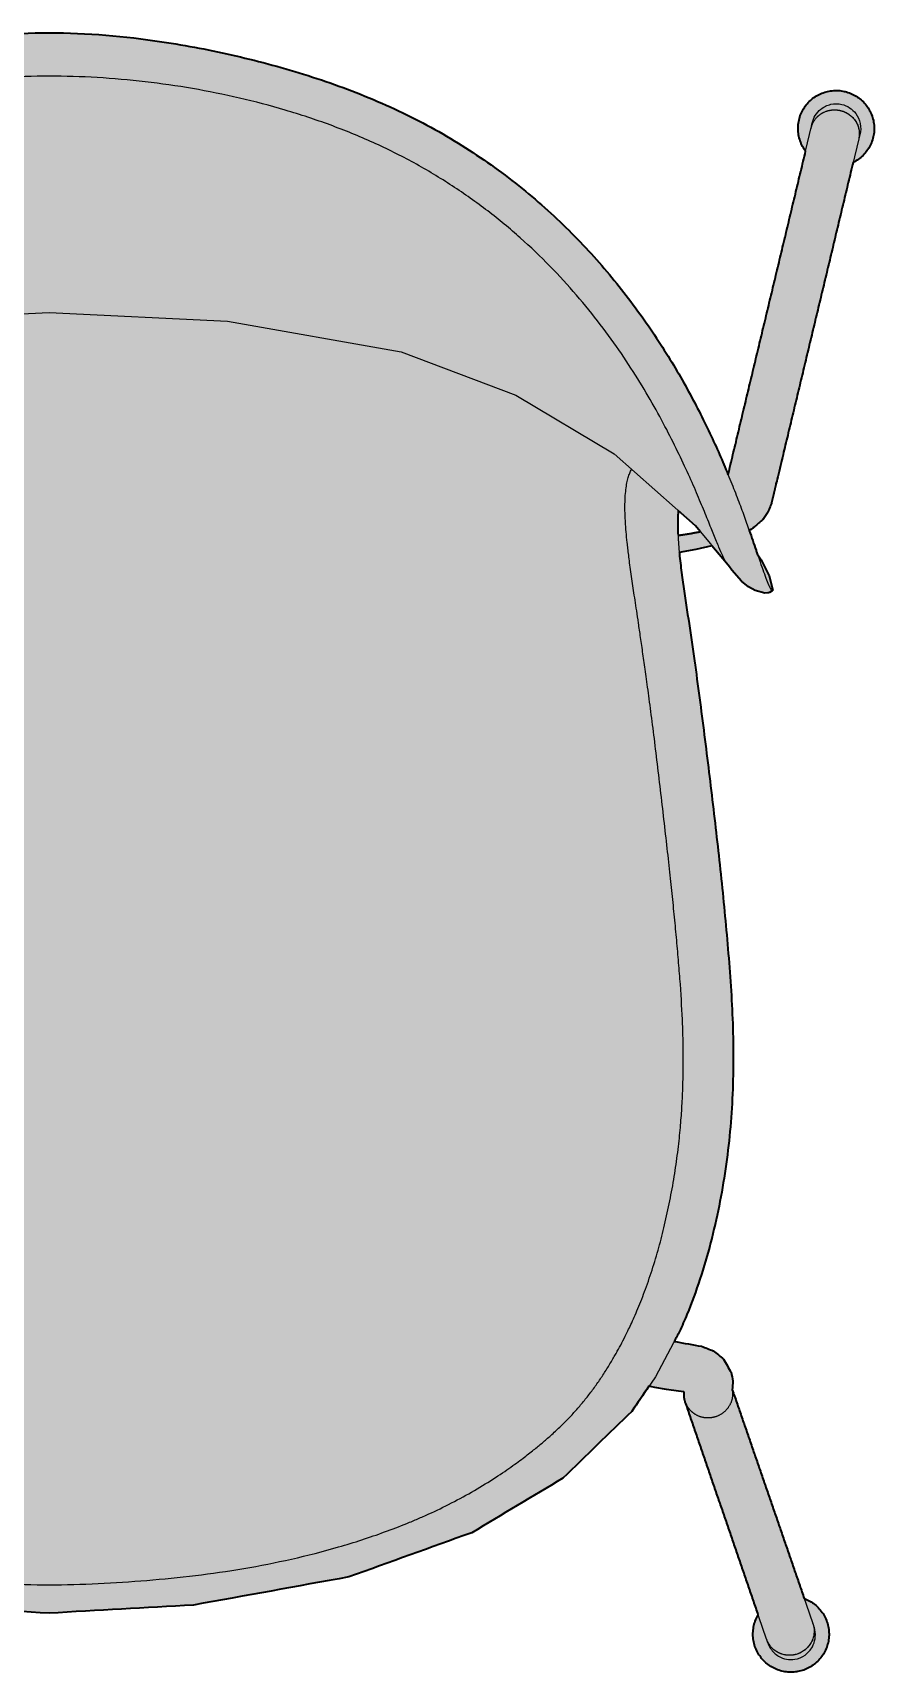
# Model space of a CAD drawing. Header units: millimetres. Extents: x 0 to 1796, y -1115 to 815.
# Drawn here: x 1446 to 1723, y -923 to -385 of the extents above; entities that cross this region are included whole.
import ezdxf

# ---------------------------------------------------------------- set-up
doc = ezdxf.new("R2010")
doc.units = ezdxf.units.MM
doc.layers.add('Blocks', color=7, linetype='Continuous')
doc.layers.add('Blocks$Fill', color=7, linetype='Continuous', true_color=0xffffff)
doc.layers.add('Blocks$Inner', color=7, linetype='Continuous', lineweight=25, true_color=0x007f00)
doc.layers.add('Blocks$Outline', color=7, linetype='Continuous', lineweight=35, true_color=0xff3f3f)

# ---------------------------------------------------------------- blocks, each defined once
blk = doc.blocks.new('N02 Dining Chair Top')
at = {"layer": 'Blocks$Fill'}
h = blk.add_hatch(color=256, dxfattribs=at)
h.paths.add_polyline_path([(471.13, 262.13), (470.65, 262.83), (470.39, 263.26), (470.14, 263.69), (469.91, 264.14), (469.7, 264.59), (469.51, 265.05), (469.34, 265.52), (469.18, 265.99), (469.05, 266.47), (468.93, 266.96), (468.83, 267.45), (468.76, 267.94), (468.7, 268.43), (468.66, 268.93), (468.64, 269.43), (468.65, 269.93), (468.67, 270.43), (468.71, 270.93), (468.78, 271.42), (468.86, 271.91), (468.96, 272.4), (469.08, 272.88), (469.22, 273.36), (469.38, 273.83), (469.56, 274.3), (469.76, 274.76), (469.97, 275.21), (470.21, 275.65), (470.46, 276.08), (470.73, 276.5), (471.01, 276.91), (471.31, 277.31), (471.63, 277.69), (471.96, 278.07), (472.31, 278.43), (472.67, 278.77), (473.04, 279.1), (473.43, 279.42), (473.83, 279.71), (474.24, 280), (474.66, 280.26), (475.1, 280.51), (475.54, 280.75), (475.99, 280.96), (476.45, 281.15), (476.92, 281.33), (477.39, 281.49), (477.87, 281.63), (478.35, 281.75), (478.84, 281.85), (479.34, 281.93), (479.83, 281.99), (480.33, 282.04), (480.83, 282.06), (481.33, 282.06), (481.83, 282.04), (482.33, 282), (482.82, 281.95), (483.32, 281.87), (483.81, 281.77), (484.07, 281.71), (484.55, 281.58), (485.03, 281.44), (485.5, 281.27), (485.97, 281.09), (486.42, 280.89), (486.87, 280.67), (487.31, 280.43), (487.74, 280.17), (488.16, 279.9), (488.57, 279.61), (488.96, 279.31), (489.35, 278.99), (489.72, 278.65), (490.07, 278.3), (490.42, 277.94), (490.74, 277.56), (491.06, 277.17), (491.35, 276.77), (491.63, 276.36), (491.9, 275.93), (492.14, 275.5), (492.37, 275.06), (492.58, 274.6), (492.77, 274.14), (492.95, 273.67), (493.1, 273.2), (493.24, 272.72), (493.35, 272.24), (493.45, 271.75), (493.53, 271.25), (493.58, 270.76), (493.62, 270.26), (493.64, 269.76), (493.64, 269.26), (493.61, 268.76), (493.57, 268.27), (493.51, 267.77), (493.43, 267.28), (493.32, 266.79), (493.2, 266.31), (493.06, 265.83), (492.9, 265.36), (492.72, 264.89), (492.52, 264.43), (492.31, 263.98), (492.08, 263.54), (491.82, 263.11), (491.56, 262.69), (491.27, 262.28), (490.97, 261.88), (490.65, 261.5), (490.32, 261.13), (489.98, 260.77), (489.61, 260.42), (489.24, 260.09), (488.85, 259.78), (488.45, 259.48), (488.04, 259.19), (487.62, 258.93), (487.19, 258.68), (486.69, 258.42), (459.86, 146.46), (458.72, 143.53), (457.13, 141.27), (453.52, 138.11), (452.59, 137.66), (455.25, 130), (456.54, 127.96), (459.2, 122.73), (460.31, 118), (460.1, 117.79), (459.22, 117.29), (458.98, 117.19), (458.68, 117.12), (457.77, 117.08), (454.61, 117.89), (452.41, 119.09), (450.12, 120.94), (446.91, 124.58), (446.09, 125.66), (445.19, 126.86), (440.38, 132.63), (435.12, 131.37), (429.65, 130.45), (430.02, 126.88), (440.3, 50.72), (445.49, 1.86), (446.45, -10.4), (447.12, -22.69), (447.3, -28.84), (447.37, -35), (447.3, -41.17), (447.11, -47.34), (446.77, -53.51), (446.28, -59.67), (445.63, -65.83), (444.81, -71.96), (443.83, -78.08), (442.69, -84.16), (441.39, -90.22), (439.92, -96.23), (438.27, -102.2), (436.44, -108.1), (435.45, -111.03), (434.41, -113.94), (433.32, -116.82), (432.17, -119.68), (430.97, -122.51), (429.71, -125.32), (427.98, -128.56), (436.96, -130.16), (440.82, -131.67), (444.21, -134.37), (446.66, -138.71), (447.25, -141.57), (447.05, -144.43), (470.65, -212.93), (470.72, -212.96), (471.19, -213.14), (471.64, -213.35), (472.09, -213.57), (472.53, -213.81), (472.96, -214.07), (473.38, -214.34), (473.78, -214.64), (474.18, -214.94), (474.56, -215.26), (474.93, -215.6), (475.28, -215.95), (475.62, -216.32), (475.95, -216.7), (476.26, -217.09), (476.55, -217.5), (476.83, -217.91), (477.09, -218.34), (477.34, -218.77), (477.56, -219.22), (477.77, -219.67), (477.96, -220.14), (478.13, -220.61), (478.28, -221.08), (478.42, -221.56), (478.53, -222.05), (478.63, -222.54), (478.7, -223.04), (478.76, -223.53), (478.79, -224.03), (478.81, -224.53), (478.8, -225.03), (478.78, -225.53), (478.73, -226.03), (478.67, -226.52), (478.58, -227.02), (478.48, -227.5), (478.35, -227.99), (478.21, -228.47), (478.05, -228.94), (477.87, -229.41), (477.67, -229.86), (477.45, -230.31), (477.22, -230.76), (476.96, -231.19), (476.69, -231.61), (476.41, -232.02), (476.11, -232.42), (475.79, -232.8), (475.45, -233.17), (475.11, -233.53), (474.74, -233.88), (474.37, -234.21), (473.98, -234.52), (473.58, -234.82), (473.17, -235.1), (472.74, -235.37), (472.31, -235.62), (471.87, -235.85), (471.42, -236.06), (470.96, -236.25), (470.49, -236.43), (470.01, -236.59), (469.53, -236.73), (469.05, -236.84), (468.56, -236.94), (468.29, -236.99), (467.8, -237.06), (467.3, -237.11), (466.8, -237.14), (466.3, -237.15), (465.8, -237.14), (465.3, -237.1), (464.81, -237.05), (464.31, -236.98), (463.82, -236.89), (463.33, -236.78), (462.85, -236.65), (462.37, -236.51), (461.9, -236.34), (461.44, -236.15), (460.98, -235.95), (460.53, -235.73), (460.1, -235.49), (459.67, -235.23), (459.25, -234.95), (458.84, -234.66), (458.45, -234.36), (458.07, -234.03), (457.7, -233.7), (457.34, -233.34), (457, -232.98), (456.68, -232.6), (456.37, -232.21), (456.07, -231.8), (455.79, -231.39), (455.53, -230.96), (455.29, -230.52), (455.06, -230.08), (454.85, -229.62), (454.66, -229.16), (454.49, -228.69), (454.34, -228.22), (454.21, -227.73), (454.09, -227.25), (454, -226.76), (453.92, -226.26), (453.87, -225.77), (453.83, -225.27), (453.82, -224.77), (453.82, -224.27), (453.85, -223.77), (453.89, -223.27), (453.96, -222.77), (454.04, -222.28), (454.15, -221.79), (454.27, -221.31), (454.41, -220.83), (454.58, -220.36), (454.76, -219.89), (454.96, -219.43), (455.17, -218.98), (455.41, -218.54), (455.58, -218.26), (431.62, -148.45), (431.54, -148.22), (431.48, -147.99), (431.42, -147.75), (431.36, -147.51), (431.32, -147.26), (431.28, -147.01), (431.25, -146.75), (431.22, -146.5), (431.21, -146.23), (431.2, -145.96), (431.21, -145.76), (431.21, -145.57), (431.23, -145.38), (431.24, -145.19), (431.1, -145.16), (429.36, -144.88), (421.62, -143.67), (419.69, -143.27), (414.06, -151.54), (391.43, -173.46), (361.49, -191.38), (321.13, -205.88), (270.17, -215.1), (222.82, -217.77), (175.47, -215.1), (124.52, -205.88), (84.15, -191.38), (54.22, -173.46), (31.59, -151.54), (25.96, -143.27), (24.02, -143.67), (20.17, -144.31), (14.55, -145.16), (14.4, -145.19), (14.42, -145.38), (14.43, -145.57), (14.44, -145.76), (14.44, -145.96), (14.44, -146.23), (14.42, -146.5), (14.4, -146.75), (14.37, -147.01), (14.33, -147.26), (14.28, -147.51), (14.23, -147.75), (14.17, -147.99), (14.1, -148.22), (14.03, -148.45), (-9.93, -218.26), (-9.76, -218.54), (-9.53, -218.98), (-9.31, -219.43), (-9.11, -219.89), (-8.93, -220.36), (-8.77, -220.83), (-8.63, -221.31), (-8.5, -221.79), (-8.4, -222.28), (-8.31, -222.77), (-8.25, -223.27), (-8.2, -223.77), (-8.18, -224.27), (-8.17, -224.77), (-8.19, -225.27), (-8.22, -225.77), (-8.28, -226.26), (-8.35, -226.76), (-8.45, -227.25), (-8.56, -227.73), (-8.7, -228.22), (-8.85, -228.69), (-9.02, -229.16), (-9.21, -229.62), (-9.42, -230.08), (-9.64, -230.52), (-9.89, -230.96), (-10.15, -231.39), (-10.43, -231.8), (-10.72, -232.21), (-11.03, -232.6), (-11.36, -232.98), (-11.7, -233.34), (-12.05, -233.7), (-12.42, -234.03), (-12.8, -234.36), (-13.2, -234.66), (-13.6, -234.95), (-14.02, -235.23), (-14.45, -235.49), (-14.89, -235.73), (-15.34, -235.95), (-15.79, -236.15), (-16.26, -236.34), (-16.73, -236.51), (-17.2, -236.65), (-17.69, -236.78), (-18.18, -236.89), (-18.67, -236.98), (-19.16, -237.05), (-19.66, -237.1), (-20.16, -237.14), (-20.66, -237.15), (-21.16, -237.14), (-21.66, -237.11), (-22.15, -237.06), (-22.65, -236.99), (-22.91, -236.94), (-23.4, -236.84), (-23.89, -236.73), (-24.37, -236.59), (-24.84, -236.43), (-25.31, -236.25), (-25.77, -236.06), (-26.22, -235.85), (-26.67, -235.62), (-27.1, -235.37), (-27.52, -235.1), (-27.94, -234.82), (-28.34, -234.52), (-28.72, -234.21), (-29.1, -233.88), (-29.46, -233.53), (-29.81, -233.17), (-30.14, -232.8), (-30.46, -232.42), (-30.76, -232.02), (-31.05, -231.61), (-31.32, -231.19), (-31.57, -230.76), (-31.81, -230.31), (-32.02, -229.86), (-32.22, -229.41), (-32.4, -228.94), (-32.57, -228.47), (-32.71, -227.99), (-32.83, -227.5), (-32.94, -227.02), (-33.02, -226.52), (-33.09, -226.03), (-33.13, -225.53), (-33.16, -225.03), (-33.16, -224.53), (-33.15, -224.03), (-33.11, -223.53), (-33.06, -223.04), (-32.98, -222.54), (-32.89, -222.05), (-32.77, -221.56), (-32.64, -221.08), (-32.49, -220.61), (-32.32, -220.14), (-32.13, -219.67), (-31.92, -219.22), (-31.69, -218.77), (-31.45, -218.34), (-31.19, -217.91), (-30.91, -217.5), (-30.61, -217.09), (-30.3, -216.7), (-29.98, -216.32), (-29.64, -215.95), (-29.28, -215.6), (-28.91, -215.26), (-28.53, -214.94), (-28.14, -214.64), (-27.73, -214.34), (-27.31, -214.07), (-26.88, -213.81), (-26.45, -213.57), (-26, -213.35), (-25.54, -213.14), (-25.08, -212.96), (-25.01, -212.93), (-1.41, -144.43), (-1.61, -141.57), (-1.02, -138.71), (1.44, -134.37), (4.82, -131.67), (8.68, -130.16), (17.25, -128.63), (17.66, -128.56), (15.93, -125.32), (14.68, -122.51), (13.47, -119.68), (12.33, -116.82), (11.23, -113.94), (10.19, -111.03), (9.21, -108.1), (7.37, -102.2), (5.73, -96.23), (4.26, -90.22), (2.95, -84.16), (1.82, -78.08), (0.84, -71.96), (0.02, -65.83), (-0.64, -59.67), (-1.13, -53.51), (-1.46, -47.34), (-1.66, -41.17), (-1.72, -35), (-1.66, -28.84), (-1.48, -22.69), (-0.81, -10.4), (0.16, 1.86), (5.34, 50.72), (15.62, 126.88), (16, 130.45), (10.52, 131.37), (5.26, 132.63), (0.46, 126.86), (-0.44, 125.66), (-1.26, 124.58), (-4.47, 120.94), (-6.77, 119.09), (-8.97, 117.89), (-12.12, 117.08), (-13.03, 117.12), (-13.33, 117.19), (-13.58, 117.29), (-14.45, 117.79), (-14.67, 118), (-13.56, 122.73), (-10.89, 127.96), (-9.61, 130), (-6.95, 137.66), (-7.87, 138.11), (-11.49, 141.27), (-13.08, 143.53), (-14.22, 146.46), (-41.05, 258.42), (-41.54, 258.68), (-41.98, 258.93), (-42.4, 259.19), (-42.81, 259.48), (-43.21, 259.78), (-43.6, 260.09), (-43.97, 260.42), (-44.33, 260.77), (-44.68, 261.13), (-45.01, 261.5), (-45.33, 261.88), (-45.63, 262.28), (-45.91, 262.69), (-46.18, 263.11), (-46.43, 263.54), (-46.66, 263.98), (-46.88, 264.43), (-47.08, 264.89), (-47.26, 265.36), (-47.42, 265.83), (-47.56, 266.31), (-47.68, 266.79), (-47.78, 267.28), (-47.86, 267.77), (-47.93, 268.27), (-47.97, 268.76), (-47.99, 269.26), (-47.99, 269.76), (-47.98, 270.26), (-47.94, 270.76), (-47.88, 271.25), (-47.8, 271.75), (-47.71, 272.24), (-47.59, 272.72), (-47.46, 273.2), (-47.3, 273.67), (-47.13, 274.14), (-46.94, 274.6), (-46.72, 275.06), (-46.5, 275.5), (-46.25, 275.93), (-45.99, 276.36), (-45.71, 276.77), (-45.41, 277.17), (-45.1, 277.56), (-44.77, 277.94), (-44.43, 278.3), (-44.07, 278.65), (-43.7, 278.99), (-43.32, 279.31), (-42.92, 279.61), (-42.51, 279.9), (-42.1, 280.17), (-41.67, 280.43), (-41.23, 280.67), (-40.78, 280.89), (-40.32, 281.09), (-39.86, 281.27), (-39.38, 281.44), (-38.91, 281.58), (-38.42, 281.71), (-38.16, 281.77), (-37.67, 281.87), (-37.18, 281.95), (-36.68, 282), (-36.18, 282.04), (-35.68, 282.06), (-35.18, 282.06), (-34.68, 282.04), (-34.19, 281.99), (-33.69, 281.93), (-33.2, 281.85), (-32.71, 281.75), (-32.22, 281.63), (-31.74, 281.49), (-31.27, 281.33), (-30.8, 281.15), (-30.34, 280.96), (-29.89, 280.75), (-29.45, 280.51), (-29.02, 280.26), (-28.6, 280), (-28.18, 279.71), (-27.79, 279.42), (-27.4, 279.1), (-27.02, 278.77), (-26.66, 278.43), (-26.32, 278.07), (-25.98, 277.69), (-25.67, 277.31), (-25.37, 276.91), (-25.08, 276.5), (-24.81, 276.08), (-24.56, 275.65), (-24.33, 275.21), (-24.11, 274.76), (-23.92, 274.3), (-23.74, 273.83), (-23.58, 273.36), (-23.44, 272.88), (-23.32, 272.4), (-23.21, 271.91), (-23.13, 271.42), (-23.07, 270.93), (-23.03, 270.43), (-23, 269.93), (-23, 269.43), (-23.02, 268.93), (-23.05, 268.43), (-23.11, 267.94), (-23.19, 267.45), (-23.29, 266.96), (-23.4, 266.47), (-23.54, 265.99), (-23.69, 265.52), (-23.87, 265.05), (-24.06, 264.59), (-24.27, 264.14), (-24.5, 263.69), (-24.74, 263.26), (-25.01, 262.83), (-25.48, 262.13), (-0.04, 155.95), (3.56, 164.3), (6.81, 171.29), (10.46, 178.59), (14.54, 186.15), (16.75, 190.01), (19.09, 193.91), (21.54, 197.84), (24.12, 201.8), (26.83, 205.78), (29.67, 209.76), (32.63, 213.74), (35.73, 217.71), (38.96, 221.66), (42.33, 225.58), (45.83, 229.47), (49.47, 233.32), (53.26, 237.12), (57.18, 240.87), (61.25, 244.54), (65.46, 248.15), (69.82, 251.67), (74.32, 255.11), (78.96, 258.44), (83.73, 261.68), (88.63, 264.8), (93.67, 267.81), (98.83, 270.69), (104.12, 273.44), (109.52, 276.04), (115.02, 278.5), (120.62, 280.82), (126.29, 282.99), (132.04, 285.04), (137.85, 286.95), (143.71, 288.74), (149.63, 290.41), (155.58, 291.97), (161.57, 293.41), (167.59, 294.75), (173.64, 295.97), (179.72, 297.08), (185.83, 298.06), (195.03, 299.3), (199.65, 299.8), (204.27, 300.22), (208.9, 300.56), (213.54, 300.8), (218.18, 300.95), (222.82, 301), (227.47, 300.95), (232.11, 300.8), (236.74, 300.56), (241.37, 300.22), (246, 299.8), (250.61, 299.3), (259.81, 298.06), (265.92, 297.08), (272, 295.97), (278.05, 294.75), (284.08, 293.41), (290.07, 291.97), (296.02, 290.41), (301.93, 288.74), (307.79, 286.95), (313.6, 285.04), (319.35, 282.99), (325.03, 280.82), (330.62, 278.5), (336.13, 276.04), (341.53, 273.44), (346.81, 270.69), (351.97, 267.81), (357.01, 264.8), (361.92, 261.68), (366.69, 258.44), (371.32, 255.11), (375.82, 251.67), (380.18, 248.15), (384.39, 244.54), (388.46, 240.87), (392.39, 237.12), (396.17, 233.32), (399.81, 229.47), (403.32, 225.58), (406.68, 221.66), (409.91, 217.71), (413.01, 213.74), (415.98, 209.76), (418.81, 205.78), (421.52, 201.8), (424.1, 197.84), (426.56, 193.91), (428.89, 190.01), (431.1, 186.15), (435.18, 178.59), (438.83, 171.29), (442.09, 164.3), (445.68, 155.95)], flags=0)
h.paths.add_polyline_path([(429.3, 144.17), (429.23, 143.17), (429.18, 142.17), (429.15, 140.66), (429.16, 139.15), (429.25, 136.1), (429.25, 136.04), (432.92, 136.59), (436.53, 137.25), (434.94, 139.17)], flags=0)
h.paths.add_polyline_path([(16.39, 136.04), (16.49, 139.15), (16.49, 140.66), (16.46, 142.17), (16.42, 143.17), (16.35, 144.17), (10.71, 139.17), (9.11, 137.25), (12.72, 136.59)], flags=0)
at = {"layer": 'Blocks$Inner'}
for p, q in [((445.68, 155.94), (472.99, 269.92)), ((472.91, 269.51), (473.17, 270.97)), ((488.84, 267.11), (488.44, 265.79)), ((447.05, -144.43), (473.49, -221.17)), ((458.32, -226.25), (431.62, -148.45))]:
    blk.add_line(p, q, dxfattribs=at)
for points in [[(471.13, 262.13), (470.65, 262.83), (470.39, 263.26), (470.14, 263.69), (469.91, 264.14), (469.7, 264.59), (469.51, 265.05), (469.34, 265.52), (469.18, 265.99), (469.05, 266.47), (468.93, 266.96), (468.83, 267.45), (468.76, 267.94), (468.7, 268.43), (468.66, 268.93), (468.64, 269.43), (468.65, 269.93), (468.67, 270.43), (468.71, 270.93), (468.78, 271.42), (468.86, 271.91), (468.96, 272.4), (469.08, 272.88), (469.22, 273.36), (469.38, 273.83), (469.56, 274.3), (469.76, 274.76), (469.97, 275.21), (470.21, 275.65), (470.46, 276.08), (470.73, 276.5), (471.01, 276.91), (471.31, 277.31), (471.63, 277.69), (471.96, 278.07), (472.31, 278.43), (472.67, 278.77), (473.04, 279.1), (473.43, 279.42), (473.83, 279.71), (474.24, 280), (474.66, 280.26), (475.1, 280.51), (475.54, 280.75), (475.99, 280.96), (476.45, 281.15), (476.92, 281.33), (477.39, 281.49), (477.87, 281.63), (478.35, 281.75), (478.84, 281.85), (479.34, 281.93), (479.83, 281.99), (480.33, 282.04), (480.83, 282.06), (481.33, 282.06), (481.83, 282.04), (482.33, 282), (482.82, 281.95), (483.32, 281.87), (483.81, 281.77), (484.07, 281.71), (484.55, 281.58), (485.03, 281.44), (485.5, 281.27), (485.97, 281.09), (486.42, 280.89), (486.87, 280.67), (487.31, 280.43), (487.74, 280.17), (488.16, 279.9), (488.57, 279.61), (488.96, 279.31), (489.35, 278.99), (489.72, 278.65), (490.07, 278.3), (490.42, 277.94), (490.74, 277.56), (491.06, 277.17), (491.35, 276.77), (491.63, 276.36), (491.9, 275.93), (492.14, 275.5), (492.37, 275.06), (492.58, 274.6), (492.77, 274.14), (492.95, 273.67), (493.1, 273.2), (493.24, 272.72), (493.35, 272.24), (493.45, 271.75), (493.53, 271.25), (493.58, 270.76), (493.62, 270.26), (493.64, 269.76), (493.64, 269.26), (493.61, 268.76), (493.57, 268.27), (493.51, 267.77), (493.43, 267.28), (493.32, 266.79), (493.2, 266.31), (493.06, 265.83), (492.9, 265.36), (492.72, 264.89), (492.52, 264.43), (492.31, 263.98), (492.08, 263.54), (491.82, 263.11), (491.56, 262.69), (491.27, 262.28), (490.97, 261.88), (490.65, 261.5), (490.32, 261.13), (489.98, 260.77), (489.61, 260.42), (489.24, 260.09), (488.85, 259.78), (488.45, 259.48), (488.04, 259.19), (487.62, 258.93), (487.19, 258.68), (486.69, 258.42)], [(488.55, 266.19), (459.86, 146.46), (458.72, 143.53), (457.13, 141.27), (453.52, 138.11), (452.59, 137.66)], [(164.27, 206.39), (222.82, 209.2), (281.37, 206.39), (338.3, 196.32), (375.97, 182.05), (408.32, 162.76), (434.94, 139.17), (445.19, 126.86), (446.09, 125.66), (446.91, 124.58), (450.12, 120.94), (452.41, 119.09), (454.61, 117.89), (457.77, 117.08), (458.68, 117.12), (458.98, 117.19), (459.22, 117.29), (460.1, 117.79), (460.31, 118), (459.2, 122.73), (456.54, 127.96), (455.25, 130)], [(429.65, 130.45), (435.12, 131.37), (440.38, 132.63)], [(429.71, -125.32), (421.79, -140.19), (414.06, -151.54), (391.43, -173.46), (361.49, -191.38), (321.13, -205.88), (270.17, -215.1), (222.82, -217.77), (175.47, -215.1), (124.52, -205.88), (84.15, -191.38), (54.22, -173.46), (31.59, -151.54), (23.85, -140.19), (15.93, -125.32)], [(419.69, -143.27), (421.62, -143.67), (425.47, -144.31), (429.36, -144.88), (431.1, -145.16), (431.24, -145.19)], [(470.65, -212.93), (470.72, -212.96), (471.19, -213.14), (471.64, -213.35), (472.09, -213.57), (472.53, -213.81), (472.96, -214.07), (473.38, -214.34), (473.78, -214.64), (474.18, -214.94), (474.56, -215.26), (474.93, -215.6), (475.28, -215.95), (475.62, -216.32), (475.95, -216.7), (476.26, -217.09), (476.55, -217.5), (476.83, -217.91), (477.09, -218.34), (477.34, -218.77), (477.56, -219.22), (477.77, -219.67), (477.96, -220.14), (478.13, -220.61), (478.28, -221.08), (478.42, -221.56), (478.53, -222.05), (478.63, -222.54), (478.7, -223.04), (478.76, -223.53), (478.79, -224.03), (478.81, -224.53), (478.8, -225.03), (478.78, -225.53), (478.73, -226.03), (478.67, -226.52), (478.58, -227.02), (478.48, -227.5), (478.35, -227.99), (478.21, -228.47), (478.05, -228.94), (477.87, -229.41), (477.67, -229.86), (477.45, -230.31), (477.22, -230.76), (476.96, -231.19), (476.69, -231.61), (476.41, -232.02), (476.11, -232.42), (475.79, -232.8), (475.45, -233.17), (475.11, -233.53), (474.74, -233.88), (474.37, -234.21), (473.98, -234.52), (473.58, -234.82), (473.17, -235.1), (472.74, -235.37), (472.31, -235.62), (471.87, -235.85), (471.42, -236.06), (470.96, -236.25), (470.49, -236.43), (470.01, -236.59), (469.53, -236.73), (469.05, -236.84), (468.56, -236.94), (468.29, -236.99), (467.8, -237.06), (467.3, -237.11), (466.8, -237.14), (466.3, -237.15), (465.8, -237.14), (465.3, -237.1), (464.81, -237.05), (464.31, -236.98), (463.82, -236.89), (463.33, -236.78), (462.85, -236.65), (462.37, -236.51), (461.9, -236.34), (461.44, -236.15), (460.98, -235.95), (460.53, -235.73), (460.1, -235.49), (459.67, -235.23), (459.25, -234.95), (458.84, -234.66), (458.45, -234.36), (458.07, -234.03), (457.7, -233.7), (457.34, -233.34), (457, -232.98), (456.68, -232.6), (456.37, -232.21), (456.07, -231.8), (455.79, -231.39), (455.53, -230.96), (455.29, -230.52), (455.06, -230.08), (454.85, -229.62), (454.66, -229.16), (454.49, -228.69), (454.34, -228.22), (454.21, -227.73), (454.09, -227.25), (454, -226.76), (453.92, -226.26), (453.87, -225.77), (453.83, -225.27), (453.82, -224.77), (453.82, -224.27), (453.85, -223.77), (453.89, -223.27), (453.96, -222.77), (454.04, -222.28), (454.15, -221.79), (454.27, -221.31), (454.41, -220.83), (454.58, -220.36), (454.76, -219.89), (454.96, -219.43), (455.17, -218.98), (455.41, -218.54), (455.58, -218.25)]]:
    blk.add_lwpolyline(points, dxfattribs=at)
for points, knots in [([(-14.45, 117.79), (-14.4, 117.77), (-14.17, 118.04), (-13.55, 119.26), (-12.71, 121.29), (-11.37, 124.91), (-9.31, 130.85), (-6.67, 138.51), (-4.11, 145.59), (-1.91, 151.37), (0.62, 157.6), (3.5, 164.24), (6.75, 171.24), (10.39, 178.55), (14.46, 186.11), (19, 193.89), (24.04, 201.79), (29.58, 209.76), (35.64, 217.72), (42.24, 225.6), (49.38, 233.35), (57.08, 240.91), (65.37, 248.2), (74.23, 255.17), (83.64, 261.75), (93.59, 267.9), (104.04, 273.53), (118.6, 280.28), (137.71, 287.28), (161.48, 293.7), (189.82, 299.19), (210.44, 301), (222.82, 301)], [0.5853128, 0.5853128, 0.5853128, 0.5853128, 0.5955056, 0.6067416, 0.6179775, 0.6292135, 0.6516854, 0.6741573, 0.6853933, 0.6966292, 0.7078652, 0.7191011, 0.7303371, 0.741573, 0.752809, 0.7640449, 0.7752809, 0.7865169, 0.7977528, 0.8089888, 0.8202247, 0.8314607, 0.8426966, 0.8539326, 0.8651685, 0.8764045, 0.8876404, 0.8988764, 0.9213483, 0.9438202, 0.9662921, 1, 1, 1, 1]), ([(222.82, 301), (235.21, 301), (255.83, 299.19), (284.16, 293.7), (307.93, 287.28), (327.04, 280.28), (341.6, 273.53), (352.06, 267.9), (362.01, 261.75), (371.42, 255.17), (380.28, 248.2), (388.56, 240.91), (396.27, 233.35), (403.41, 225.6), (410, 217.72), (416.06, 209.76), (421.61, 201.79), (426.64, 193.89), (431.18, 186.11), (435.26, 178.55), (438.9, 171.24), (442.15, 164.24), (445.03, 157.6), (447.55, 151.37), (449.75, 145.59), (452.32, 138.51), (454.95, 130.85), (457.02, 124.91), (458.35, 121.29), (459.19, 119.26), (459.82, 118.04), (460.04, 117.77), (460.1, 117.79)], [1, 1, 1, 1, 1.0337079, 1.0561798, 1.0786517, 1.1011236, 1.1123596, 1.1235955, 1.1348315, 1.1460674, 1.1573034, 1.1685393, 1.1797753, 1.1910112, 1.2022472, 1.2134831, 1.2247191, 1.2359551, 1.247191, 1.258427, 1.2696629, 1.2808989, 1.2921348, 1.3033708, 1.3146067, 1.3258427, 1.3483146, 1.3707865, 1.3820225, 1.3932584, 1.4044944, 1.4146872, 1.4146872, 1.4146872, 1.4146872]), ([(222.82, 286.77), (212.31, 286.77), (191.28, 285.48), (165.42, 281.04), (145.27, 275.75), (130.54, 270.89), (116.34, 265.11), (102.91, 258.41), (90.36, 250.85), (78.76, 242.61), (68.03, 233.74), (55.11, 221.39), (41.33, 205.26), (28.38, 186.04), (18.63, 168.25), (12.65, 155.44), (8.93, 146.73), (7.36, 142.89), (6.64, 141.1)], [0.9993051, 0.9993051, 0.9993051, 0.9993051, 1.0249461, 1.0505872, 1.0634077, 1.0762282, 1.0890487, 1.1018692, 1.1146897, 1.1275102, 1.1403307, 1.1531513, 1.1787923, 1.2044333, 1.2300743, 1.2557154, 1.2685359, 1.2813564, 1.2813564, 1.2813564, 1.2813564]), ([(439.01, 141.1), (438.29, 142.89), (436.72, 146.73), (433, 155.44), (427.01, 168.25), (417.26, 186.04), (404.31, 205.26), (390.53, 221.39), (377.61, 233.74), (366.89, 242.61), (355.28, 250.85), (342.74, 258.41), (329.3, 265.11), (315.1, 270.89), (300.38, 275.75), (280.22, 281.04), (254.37, 285.48), (233.34, 286.77), (222.82, 286.77)], [0.7172538, 0.7172538, 0.7172538, 0.7172538, 0.7300743, 0.7428948, 0.7685359, 0.7941769, 0.8198179, 0.8454589, 0.8582795, 0.8711, 0.8839205, 0.896741, 0.9095615, 0.922382, 0.9352025, 0.948023, 0.9736641, 0.9993051, 0.9993051, 0.9993051, 0.9993051]), ([(473.25, 271.33), (473.46, 272.24), (474.17, 273.93), (475.82, 275.8), (477.64, 276.96), (479.97, 277.79), (481.83, 277.78), (483.05, 277.5)], [1.495302, 1.495302, 1.495302, 1.495302, 1.709588, 1.923874, 2.066731, 2.209588, 2.495302, 2.495302, 2.495302, 2.495302]), ([(483.05, 277.5), (483.96, 277.27), (485.65, 276.53), (487.92, 274.39), (489.31, 271.22), (489.25, 268.74), (488.96, 267.54)], [2.495302, 2.495302, 2.495302, 2.495302, 2.709588, 2.923874, 3.209588, 3.495302, 3.495302, 3.495302, 3.495302]), ([(31.68, 157.76), (31.79, 157.55), (32.1, 156.92), (32.53, 155.8), (32.97, 154.24), (33.38, 152.25), (33.68, 149.8), (33.84, 147.05), (33.84, 144.48), (33.77, 142.29), (33.65, 139.94), (33.44, 137.13), (33.17, 134.32), (32.89, 131.72), (32.63, 129.53), (32.3, 127.05), (31.9, 124.09), (31.45, 120.98), (30.86, 116.96), (30.2, 112.59), (29.41, 107.33), (28.72, 102.65), (28.05, 98.06), (27.52, 94.29), (27.1, 91.34), (26.64, 88.03), (25.97, 83.09), (25.05, 76.17), (23.9, 67.06), (22.73, 57.42), (21.57, 47.57), (20.45, 37.86), (19.6, 30.18), (18.97, 24.42), (18.55, 20.38), (18.14, 16.49), (17.62, 11.31), (17.01, 4.95), (16.35, -2.47), (15.57, -12.03), (15.02, -20.93), (14.76, -29.01), (14.68, -34.67), (14.7, -39.49), (14.81, -44.93), (15.05, -50.57), (15.4, -55.66), (15.78, -60.01), (16.16, -63.61), (16.63, -67.5), (17.36, -72.75), (18.49, -79.46), (19.84, -86.11), (21.03, -91.26), (21.96, -94.97), (22.96, -98.64), (24.41, -103.61), (26.42, -109.73), (28.97, -116.43), (31.42, -122.09), (33.37, -126.15), (34.9, -129.14), (36.08, -131.32), (37.11, -133.17), (38.01, -134.71), (39, -136.36), (40.36, -138.54), (42.16, -141.28), (44.45, -144.5), (46.84, -147.6), (49.29, -150.53), (51.83, -153.32), (54.07, -155.58), (55.94, -157.38), (57.42, -158.75), (58.88, -160.06), (60.71, -161.65), (62.99, -163.55), (66.19, -166.08), (70.36, -169.19), (76.15, -173.19), (83.16, -177.52), (90.81, -181.69), (97.07, -184.7), (101.81, -186.79), (106.61, -188.81), (112.7, -191.15), (120.22, -193.74), (130.36, -196.85), (143.25, -200.14), (158.96, -203.23), (174.82, -205.49), (190.77, -207.08), (206.78, -208.16), (217.48, -208.44), (222.82, -208.44)], [-0.4585443, -0.4585443, -0.4585443, -0.4585443, -0.4551282, -0.4487179, -0.4423077, -0.4358974, -0.4294872, -0.4230769, -0.4166667, -0.4134615, -0.4102564, -0.4038462, -0.3974359, -0.3942308, -0.3910256, -0.3878205, -0.3846154, -0.3814103, -0.3782051, -0.3717949, -0.3685897, -0.3653846, -0.3621795, -0.3605769, -0.3589744, -0.3573718, -0.3557692, -0.3525641, -0.349359, -0.3461538, -0.3429487, -0.3397436, -0.3365385, -0.3349359, -0.3333333, -0.3317308, -0.3301282, -0.3269231, -0.3237179, -0.3205128, -0.3141026, -0.3108974, -0.3076923, -0.3044872, -0.3012821, -0.2948718, -0.2884615, -0.2852564, -0.2820513, -0.2788462, -0.275641, -0.2692308, -0.2628205, -0.2596154, -0.2564103, -0.2532051, -0.25, -0.2435897, -0.2371795, -0.2307692, -0.224359, -0.2179487, -0.2115385, -0.2083333, -0.2051282, -0.2019231, -0.1987179, -0.1923077, -0.1858974, -0.1794872, -0.1730769, -0.1666667, -0.1602564, -0.1570513, -0.1538462, -0.150641, -0.1474359, -0.1410256, -0.1346154, -0.1282051, -0.1217949, -0.1153846, -0.1089744, -0.1025641, -0.099359, -0.0961538, -0.0897436, -0.0833333, -0.0769231, -0.0641026, -0.0512821, -0.0384615, -0.025641, -0.0128205, 0, 0, 0, 0]), ([(222.82, -208.44), (228.17, -208.44), (238.87, -208.16), (254.87, -207.08), (270.82, -205.49), (286.68, -203.23), (302.4, -200.14), (315.28, -196.85), (325.43, -193.74), (332.95, -191.15), (339.03, -188.81), (343.84, -186.79), (348.57, -184.7), (354.84, -181.69), (362.48, -177.52), (369.49, -173.19), (375.29, -169.19), (379.46, -166.08), (382.66, -163.55), (384.94, -161.65), (386.77, -160.06), (388.22, -158.75), (389.7, -157.38), (391.58, -155.58), (393.81, -153.32), (396.35, -150.53), (398.8, -147.6), (401.2, -144.5), (403.49, -141.28), (405.29, -138.54), (406.65, -136.36), (407.64, -134.71), (408.53, -133.17), (409.57, -131.32), (410.75, -129.14), (412.28, -126.15), (414.22, -122.09), (416.67, -116.43), (419.22, -109.73), (421.23, -103.61), (422.69, -98.64), (423.68, -94.97), (424.61, -91.26), (425.8, -86.11), (427.16, -79.46), (428.28, -72.75), (429.01, -67.5), (429.49, -63.61), (429.86, -60.01), (430.25, -55.66), (430.59, -50.57), (430.83, -44.93), (430.95, -39.49), (430.96, -34.67), (430.89, -29.01), (430.62, -20.93), (430.08, -12.03), (429.3, -2.47), (428.63, 4.95), (428.02, 11.31), (427.5, 16.49), (427.1, 20.38), (426.67, 24.42), (426.05, 30.18), (425.19, 37.86), (424.07, 47.57), (422.91, 57.42), (421.74, 67.06), (420.6, 76.17), (419.68, 83.09), (419, 88.03), (418.54, 91.34), (418.13, 94.29), (417.59, 98.06), (416.92, 102.65), (416.24, 107.33), (415.45, 112.59), (414.79, 116.96), (414.19, 120.98), (413.75, 124.09), (413.34, 127.05), (413.02, 129.53), (412.76, 131.72), (412.47, 134.32), (412.21, 137.13), (412, 139.94), (411.87, 142.29), (411.8, 144.48), (411.81, 147.05), (411.96, 149.8), (412.26, 152.25), (412.67, 154.24), (413.12, 155.8), (413.54, 156.92), (413.85, 157.55), (413.97, 157.76)], [0, 0, 0, 0, 0.0128205, 0.025641, 0.0384615, 0.0512821, 0.0641026, 0.0769231, 0.0833333, 0.0897436, 0.0961538, 0.099359, 0.1025641, 0.1089744, 0.1153846, 0.1217949, 0.1282051, 0.1346154, 0.1410256, 0.1474359, 0.150641, 0.1538462, 0.1570513, 0.1602564, 0.1666667, 0.1730769, 0.1794872, 0.1858974, 0.1923077, 0.1987179, 0.2019231, 0.2051282, 0.2083333, 0.2115385, 0.2179487, 0.224359, 0.2307692, 0.2371795, 0.2435897, 0.25, 0.2532051, 0.2564103, 0.2596154, 0.2628205, 0.2692308, 0.275641, 0.2788462, 0.2820513, 0.2852564, 0.2884615, 0.2948718, 0.3012821, 0.3044872, 0.3076923, 0.3108974, 0.3141026, 0.3205128, 0.3237179, 0.3269231, 0.3301282, 0.3317308, 0.3333333, 0.3349359, 0.3365385, 0.3397436, 0.3429487, 0.3461538, 0.349359, 0.3525641, 0.3557692, 0.3573718, 0.3589744, 0.3605769, 0.3621795, 0.3653846, 0.3685897, 0.3717949, 0.3782051, 0.3814103, 0.3846154, 0.3878205, 0.3910256, 0.3942308, 0.3974359, 0.4038462, 0.4102564, 0.4134615, 0.4166667, 0.4230769, 0.4294872, 0.4358974, 0.4423077, 0.4487179, 0.4551282, 0.4585443, 0.4585443, 0.4585443, 0.4585443]), ([(429.3, 144.17), (429.24, 143.51), (429.15, 141.86), (429.14, 139.15), (429.26, 135.07), (429.56, 131.08), (430.01, 126.87), (430.79, 120.69), (432.17, 111.6), (433.98, 99.45), (435.68, 87.29), (437.82, 71.05), (440.33, 50.73), (443.16, 26.32), (445.58, 1.87), (447.42, -22.66), (447.47, -43.23), (446.4, -59.68), (444.42, -76.07), (440.37, -96.35), (434.67, -114.05), (430.57, -123.46), (429.71, -125.32)], [-0.4682058, -0.4682058, -0.4682058, -0.4682058, -0.4662921, -0.4634831, -0.4606742, -0.4550562, -0.4522472, -0.4494382, -0.4382022, -0.4269663, -0.4157303, -0.4044944, -0.3820225, -0.3595506, -0.3370787, -0.3146067, -0.2921348, -0.2808989, -0.2696629, -0.247191, -0.2247191, -0.2191011, -0.2191011, -0.2191011, -0.2191011]), ([(444.94, 127.15), (444.33, 128.34), (443.58, 129.98), (442.67, 132.11), (442.16, 133.31), (441.08, 135.95), (439.8, 139.14), (439.01, 141.1)], [0.66971791, 0.66971791, 0.66971791, 0.66971791, 0.69230769, 0.69230769, 0.69230769, 0.70512821, 0.71725382, 0.71725382, 0.71725382, 0.71725382]), ([(431.73, -148.76), (431.62, -148.46), (431.33, -147.55), (431.21, -146.6), (431.2, -145.96)], [0.25, 0.25, 0.25, 0.25, 0.5, 1, 1, 1, 1]), ([(467.56, -232.91), (468.8, -232.71), (470.52, -231.99), (472.35, -230.32), (473.57, -228.55), (474.37, -226.18), (474.37, -224.34), (474.17, -223.18)], [1, 1, 1, 1, 1.285714, 1.428571, 1.571429, 1.785714, 2, 2, 2, 2]), ([(458.32, -226.25), (458.54, -227.38), (459.44, -229.58), (461.87, -231.91), (464.79, -233.02), (466.64, -233.05), (467.56, -232.91)], [0.0220458, 0.0220458, 0.0220458, 0.0220458, 0.2857143, 0.5714286, 0.7857143, 1, 1, 1, 1])]:
    blk.add_open_spline(points, degree=3, knots=knots, dxfattribs=at)
for points, weights, degree in [([(472.99, 269.92), (474.02, 274.2), (478.42, 275.41)], [1, 0.807007203691, 0.868347502413], 2), ([(478.44, 275.41), (480.47, 275.97), (482.55, 275.47)], [0.868561038046, 0.90043429379, 1], 2), ([(482.57, 275.46), (484.64, 274.96), (486.2, 273.54)], [0.999113293319, 0.899958449341, 0.868347502413], 2), ([(473, 269.94), (473.23, 270.91), (473.72, 271.78)], [0.999204702661, 0.94784428988, 0.91459488457], 2), ([(486.21, 273.53), (487.77, 272.11), (488.4, 270.15)], [0.868167482228, 0.838849564364, 0.868347502412], 2), ([(488.4, 270.13), (489.03, 268.17), (488.55, 266.19)], [0.868562313212, 0.900436285431, 1], 2), ([(436.53, 137.25), (433.04, 136.56), (429.25, 136.04)], [0.886294300578, 0.903256261989, 0.929005643634], 2), ([(431.2, -145.96), (431.2, -145.7), (431.22, -145.44), (431.24, -145.17)], [0.900718808623, 1, 1, 1], 3), ([(447.05, -144.43), (447.56, -147.36), (445.95, -149.91)], [1, 0.840064088274, 0.855560951242], 2), ([(432.19, -149.71), (432.09, -149.54), (432.04, -149.45), (432, -149.36)], [0.937487300417, 1, 1, 1], 3), ([(434.61, -152.33), (433.08, -151.3), (432.19, -149.71)], [0.858310431628, 0.87353530875, 0.937487300417], 2), ([(439.66, -153.66), (436.88, -153.87), (434.61, -152.33)], [0.914193341084, 0.836569082164, 0.858310431628], 2), ([(461.55, -230.38), (461.11, -230.1), (460.71, -229.77)], [0.856666898316, 0.860088028802, 0.867268306477], 2), ([(463.42, -231.24), (462.92, -231.09), (462.45, -230.87)], [0.857818506221, 0.853844096674, 0.853573204833], 2), ([(469.52, -230.71), (469.05, -230.95), (468.55, -231.13)], [0.948630140795, 0.969948557263, 0.996047058028], 2), ([(471.24, -229.54), (470.85, -229.89), (470.41, -230.18)], [0.885542686833, 0.896978232966, 0.912501762603], 2), ([(472.6, -227.97), (472.31, -228.4), (471.97, -228.8)], [0.856671892992, 0.860089777287, 0.867253668978], 2), ([(473.5, -226.11), (473.34, -226.6), (473.11, -227.07)], [0.857817622469, 0.853844453153, 0.853573257574], 2), ([(465.47, -231.59), (464.95, -231.57), (464.43, -231.48)], [0.889153255235, 0.877361165839, 0.869475084899], 2), ([(467.55, -231.41), (467.03, -231.53), (466.51, -231.57)], [0.955240419915, 0.934023745665, 0.917233862809], 2)]:
    blk.add_rational_spline(points, weights, degree=degree, dxfattribs=at)
for points, weights, knots in [([(474.93, 273.39), (478.07, 276.54), (482.55, 275.47), (488.52, 274.04), (488.75, 268.17)], [0.868128464057, 0.807353064939, 1, 0.758632626736, 0.915077187202], [0.537624, 0.537624, 0.537624, 1.570796, 1.570796, 2.865258, 2.865258, 2.865258]), ([(432, -149.36), (431.78, -148.92), (431.62, -148.45), (431.2, -147.24), (431.2, -145.96)], [1, 0.974445991924, 1, 0.936663050391, 0.900718808623], [2.8609348, 2.8609348, 2.8609348, 2.9979987, 2.9979987, 3.3377186, 3.3377186, 3.3377186]), ([(445.95, -149.91), (444.44, -152.31), (441.72, -153.24), (440.72, -153.59), (439.66, -153.66)], [0.855560951242, 0.87069983192, 1, 0.947789875799, 0.914193341084], [0.7098387, 0.7098387, 0.7098387, 1.4032799, 1.4032799, 1.6832846, 1.6832846, 1.6832846]), ([(473.49, -221.17), (476.03, -228.56), (468.46, -231.16), (467.23, -231.58), (465.92, -231.6)], [1, 0.707106781187, 1, 0.936663050391, 0.900718808622], [81.163465, 81.163465, 81.163465, 82.734262, 82.734262, 83.07394, 83.07394, 83.07394]), ([(465.92, -231.6), (460.18, -231.68), (458.36, -226.36), (458.34, -226.31), (458.32, -226.25)], [0.900718808622, 0.770443730796, 1, 0.996940584848, 0.993945083917], [83.07394, 83.07394, 83.07394, 84.305058, 84.305058, 84.321466, 84.321466, 84.321466])]:
    blk.add_rational_spline(points, weights, degree=2, knots=knots, dxfattribs=at)
for points, degree in [([(473.17, 270.97), (473.2, 271.09), (473.22, 271.21), (473.25, 271.33)], 3), ([(488.96, 267.54), (488.93, 267.42), (488.9, 267.3), (488.86, 267.19)], 3), ([(427.98, -128.56), (428.39, -128.63)], 1), ([(428.39, -128.63), (436.96, -130.16)], 1), ([(436.96, -130.16), (440.82, -131.67)], 1), ([(440.82, -131.67), (444.21, -134.37)], 1), ([(444.21, -134.37), (446.66, -138.71)], 1), ([(446.66, -138.71), (447.25, -141.57)], 1), ([(447.25, -141.57), (447.05, -144.43)], 1), ([(474.17, -223.18), (474, -222.4), (473.77, -221.66), (473.49, -221.17)], 3)]:
    blk.add_open_spline(points, degree=degree, dxfattribs=at)
at = {"layer": 'Blocks$Outline'}
for points in [[(471.13, 262.13), (470.65, 262.83), (470.39, 263.26), (470.14, 263.69), (469.91, 264.14), (469.7, 264.59), (469.51, 265.05), (469.34, 265.52), (469.18, 265.99), (469.05, 266.47), (468.93, 266.96), (468.83, 267.45), (468.76, 267.94), (468.7, 268.43), (468.66, 268.93), (468.64, 269.43), (468.65, 269.93), (468.67, 270.43), (468.71, 270.93), (468.78, 271.42), (468.86, 271.91), (468.96, 272.4), (469.08, 272.88), (469.22, 273.36), (469.38, 273.83), (469.56, 274.3), (469.76, 274.76), (469.97, 275.21), (470.21, 275.65), (470.46, 276.08), (470.73, 276.5), (471.01, 276.91), (471.31, 277.31), (471.63, 277.69), (471.96, 278.07), (472.31, 278.43), (472.67, 278.77), (473.04, 279.1), (473.43, 279.42), (473.83, 279.71), (474.24, 280), (474.66, 280.26), (475.1, 280.51), (475.54, 280.75), (475.99, 280.96), (476.45, 281.15), (476.92, 281.33), (477.39, 281.49), (477.87, 281.63), (478.35, 281.75), (478.84, 281.85), (479.34, 281.93), (479.83, 281.99), (480.33, 282.04), (480.83, 282.06), (481.33, 282.06), (481.83, 282.04), (482.33, 282), (482.82, 281.95), (483.32, 281.87), (483.81, 281.77), (484.07, 281.71), (484.55, 281.58), (485.03, 281.44), (485.5, 281.27), (485.97, 281.09), (486.42, 280.89), (486.87, 280.67), (487.31, 280.43), (487.74, 280.17), (488.16, 279.9), (488.57, 279.61), (488.96, 279.31), (489.35, 278.99), (489.72, 278.65), (490.07, 278.3), (490.42, 277.94), (490.74, 277.56), (491.06, 277.17), (491.35, 276.77), (491.63, 276.36), (491.9, 275.93), (492.14, 275.5), (492.37, 275.06), (492.58, 274.6), (492.77, 274.14), (492.95, 273.67), (493.1, 273.2), (493.24, 272.72), (493.35, 272.24), (493.45, 271.75), (493.53, 271.25), (493.58, 270.76), (493.62, 270.26), (493.64, 269.76), (493.64, 269.26), (493.61, 268.76), (493.57, 268.27), (493.51, 267.77), (493.43, 267.28), (493.32, 266.79), (493.2, 266.31), (493.06, 265.83), (492.9, 265.36), (492.72, 264.89), (492.52, 264.43), (492.31, 263.98), (492.08, 263.54), (491.82, 263.11), (491.56, 262.69), (491.27, 262.28), (490.97, 261.88), (490.65, 261.5), (490.32, 261.13), (489.98, 260.77), (489.61, 260.42), (489.24, 260.09), (488.85, 259.78), (488.45, 259.48), (488.04, 259.19), (487.62, 258.93), (487.19, 258.68), (486.69, 258.42)], [(436.53, 137.25), (434.94, 139.17), (429.3, 144.17)], [(440.38, 132.63), (435.12, 131.37), (429.65, 130.45)], [(455.25, 130), (456.54, 127.96), (459.2, 122.73), (460.31, 118), (460.1, 117.79), (459.22, 117.29), (458.98, 117.19), (458.68, 117.12), (457.77, 117.08), (454.61, 117.89), (452.41, 119.09), (450.12, 120.94), (446.91, 124.58), (446.09, 125.66), (445.19, 126.86), (440.38, 132.63)], [(431.24, -145.19), (431.1, -145.16), (429.36, -144.88), (425.47, -144.31), (421.62, -143.67), (419.69, -143.27)], [(470.65, -212.93), (470.72, -212.96), (471.19, -213.14), (471.64, -213.35), (472.09, -213.57), (472.53, -213.81), (472.96, -214.07), (473.38, -214.34), (473.78, -214.64), (474.18, -214.94), (474.56, -215.26), (474.93, -215.6), (475.28, -215.95), (475.62, -216.32), (475.95, -216.7), (476.26, -217.09), (476.55, -217.5), (476.83, -217.91), (477.09, -218.34), (477.34, -218.77), (477.56, -219.22), (477.77, -219.67), (477.96, -220.14), (478.13, -220.61), (478.28, -221.08), (478.42, -221.56), (478.53, -222.05), (478.63, -222.54), (478.7, -223.04), (478.76, -223.53), (478.79, -224.03), (478.81, -224.53), (478.8, -225.03), (478.78, -225.53), (478.73, -226.03), (478.67, -226.52), (478.58, -227.02), (478.48, -227.5), (478.35, -227.99), (478.21, -228.47), (478.05, -228.94), (477.87, -229.41), (477.67, -229.86), (477.45, -230.31), (477.22, -230.76), (476.96, -231.19), (476.69, -231.61), (476.41, -232.02), (476.11, -232.42), (475.79, -232.8), (475.45, -233.17), (475.11, -233.53), (474.74, -233.88), (474.37, -234.21), (473.98, -234.52), (473.58, -234.82), (473.17, -235.1), (472.74, -235.37), (472.31, -235.62), (471.87, -235.85), (471.42, -236.06), (470.96, -236.25), (470.49, -236.43), (470.01, -236.59), (469.53, -236.73), (469.05, -236.84), (468.56, -236.94), (468.29, -236.99), (467.8, -237.06), (467.3, -237.11), (466.8, -237.14), (466.3, -237.15), (465.8, -237.14), (465.3, -237.1), (464.81, -237.05), (464.31, -236.98), (463.82, -236.89), (463.33, -236.78), (462.85, -236.65), (462.37, -236.51), (461.9, -236.34), (461.44, -236.15), (460.98, -235.95), (460.53, -235.73), (460.1, -235.49), (459.67, -235.23), (459.25, -234.95), (458.84, -234.66), (458.45, -234.36), (458.07, -234.03), (457.7, -233.7), (457.34, -233.34), (457, -232.98), (456.68, -232.6), (456.37, -232.21), (456.07, -231.8), (455.79, -231.39), (455.53, -230.96), (455.29, -230.52), (455.06, -230.08), (454.85, -229.62), (454.66, -229.16), (454.49, -228.69), (454.34, -228.22), (454.21, -227.73), (454.09, -227.25), (454, -226.76), (453.92, -226.26), (453.87, -225.77), (453.83, -225.27), (453.82, -224.77), (453.82, -224.27), (453.85, -223.77), (453.89, -223.27), (453.96, -222.77), (454.04, -222.28), (454.15, -221.79), (454.27, -221.31), (454.41, -220.83), (454.58, -220.36), (454.76, -219.89), (454.96, -219.43), (455.17, -218.98), (455.41, -218.54), (455.58, -218.26)]]:
    blk.add_lwpolyline(points, dxfattribs=at)
for points, degree, knots in [([(-0.04, 155.95), (0.19, 156.51), (1.32, 159.21), (3.5, 164.24), (6.75, 171.24), (10.39, 178.55), (14.46, 186.11), (19, 193.89), (24.04, 201.79), (29.58, 209.76), (35.64, 217.72), (42.24, 225.6), (49.38, 233.35), (57.08, 240.91), (65.37, 248.2), (74.23, 255.17), (83.64, 261.75), (93.59, 267.9), (104.04, 273.53), (118.6, 280.28), (137.71, 287.28), (161.48, 293.7), (189.82, 299.19), (210.44, 301), (222.82, 301), (235.21, 301), (255.83, 299.19), (284.16, 293.7), (307.93, 287.28), (327.04, 280.28), (341.6, 273.53), (352.06, 267.9), (362.01, 261.75), (371.42, 255.17), (380.28, 248.2), (388.56, 240.91), (396.27, 233.35), (403.41, 225.6), (410, 217.72), (416.06, 209.76), (421.61, 201.79), (426.64, 193.89), (431.18, 186.11), (435.26, 178.55), (438.9, 171.24), (442.15, 164.24), (444.33, 159.21), (445.45, 156.51), (445.68, 155.95)], 3, [0.7048377, 0.7048377, 0.7048377, 0.7048377, 0.7078652, 0.7191011, 0.7303371, 0.741573, 0.752809, 0.7640449, 0.7752809, 0.7865169, 0.7977528, 0.8089888, 0.8202247, 0.8314607, 0.8426966, 0.8539326, 0.8651685, 0.8764045, 0.8876404, 0.8988764, 0.9213483, 0.9438202, 0.9662921, 1, 1, 1, 1.0337079, 1.0561798, 1.0786517, 1.1011236, 1.1123596, 1.1235955, 1.1348315, 1.1460674, 1.1573034, 1.1685393, 1.1797753, 1.1910112, 1.2022472, 1.2134831, 1.2247191, 1.2359551, 1.247191, 1.258427, 1.2696629, 1.2808989, 1.2921348, 1.2951623, 1.2951623, 1.2951623, 1.2951623]), ([(486.69, 258.42), (473.28, 202.44), (459.86, 146.46), (459.29, 144.99), (458.72, 143.53), (457.93, 142.4), (457.13, 141.27), (455.32, 139.69), (453.52, 138.11), (453.06, 137.89), (452.59, 137.66)], 2, [11.136392, 11.136392, 11.136392, 126.268335, 126.268335, 127.268335, 127.268335, 128.268335, 128.268335, 129.268335, 129.268335, 130.267539, 130.267539, 130.267539]), ([(429.3, 144.17), (429.24, 143.51), (429.15, 141.86), (429.14, 139.15), (429.2, 137.09), (429.25, 136.06), (429.25, 136.04)], 3, [-0.468205818, -0.468205818, -0.468205818, -0.468205818, -0.466292135, -0.463483146, -0.460674157, -0.460619831, -0.460619831, -0.460619831, -0.460619831]), ([(452.59, 137.66), (452.59, 137.66), (453.41, 135.33), (454.31, 132.73), (455.11, 130.39), (455.25, 130)], 3, [1.33199139, 1.33199139, 1.33199139, 1.33199139, 1.33199161, 1.34831461, 1.35166229, 1.35166229, 1.35166229, 1.35166229]), ([(429.65, 130.45), (429.66, 130.3), (429.77, 129.12), (430.01, 126.87), (430.79, 120.69), (432.17, 111.6), (433.98, 99.45), (435.68, 87.29), (437.82, 71.05), (440.33, 50.73), (443.16, 26.32), (445.58, 1.87), (447.42, -22.66), (447.47, -43.23), (446.4, -59.68), (444.42, -76.07), (440.37, -96.35), (434.67, -114.05), (430.57, -123.46), (429.71, -125.32), (429.14, -126.4), (428.56, -127.48), (427.98, -128.56)], 3, [-0.4554529, -0.4554529, -0.4554529, -0.4554529, -0.4550562, -0.4522472, -0.4494382, -0.4382022, -0.4269663, -0.4157303, -0.4044944, -0.3820225, -0.3595506, -0.3370787, -0.3146067, -0.2921348, -0.2808989, -0.2696629, -0.247191, -0.2247191, -0.2191011, -0.2191011, -0.2191011, -0.00117, -0.00117, -0.00117, -0.00117]), ([(427.98, -128.56), (428.12, -128.58), (428.25, -128.6), (428.39, -128.63), (431.25, -129.14), (434.11, -129.65), (436.96, -130.16), (438.25, -130.66), (439.54, -131.16), (440.82, -131.67), (441.95, -132.57), (443.08, -133.47), (444.21, -134.37), (445.03, -135.82), (445.84, -137.27), (446.66, -138.71), (446.86, -139.66), (447.05, -140.61), (447.25, -141.57), (447.18, -142.52), (447.12, -143.47), (447.05, -144.43)], 3, [-7, -7, -7, -7, -6, -6, -6, -5, -5, -5, -4, -4, -4, -3, -3, -3, -2, -2, -2, -1, -1, -1, 0, 0, 0, 0]), ([(419.69, -143.27), (417.81, -146.03), (415.93, -148.78), (414.06, -151.54), (406.51, -158.84), (398.97, -166.15), (391.43, -173.46), (381.45, -179.43), (371.47, -185.41), (361.49, -191.38), (348.04, -196.21), (334.58, -201.04), (321.13, -205.88), (304.14, -208.95), (287.16, -212.03), (270.17, -215.1), (254.39, -215.99), (238.61, -216.88), (222.82, -217.77), (207.04, -216.88), (191.26, -215.99), (175.47, -215.1), (158.49, -212.03), (141.5, -208.95), (124.52, -205.88), (111.06, -201.04), (97.61, -196.21), (84.15, -191.38), (74.18, -185.41), (64.2, -179.43), (54.22, -173.46), (46.67, -166.15), (39.13, -158.84), (31.59, -151.54), (29.71, -148.78), (27.83, -146.03), (25.96, -143.27)], 3, [1.052644, 1.052644, 1.052644, 1.052644, 1.780899, 1.780899, 1.780899, 2.780899, 2.780899, 2.780899, 3.780899, 3.780899, 3.780899, 4.780899, 4.780899, 4.780899, 5.780899, 5.780899, 5.780899, 6.780899, 6.780899, 6.780899, 7.780899, 7.780899, 7.780899, 8.780899, 8.780899, 8.780899, 9.780899, 9.780899, 9.780899, 10.780899, 10.780899, 10.780899, 11.780899, 11.780899, 11.780899, 12.509154, 12.509154, 12.509154, 12.509154])]:
    blk.add_open_spline(points, degree=degree, knots=knots, dxfattribs=at)
for points, degree in [([(445.68, 155.95), (458.41, 209.04), (471.13, 262.13)], 2), ([(447.05, -144.43), (458.85, -178.68), (470.65, -212.93)], 2), ([(431.22, -146.5), (431.21, -146.32), (431.2, -146.14), (431.2, -145.96)], 3), ([(455.58, -218.26), (443.6, -183.35), (431.62, -148.45)], 2)]:
    blk.add_open_spline(points, degree=degree, dxfattribs=at)
for points, weights, degree in [([(429.25, 136.04), (433.04, 136.56), (436.53, 137.25)], [0.929005643634, 0.903257351375, 0.886295735823], 2), ([(431.2, -145.96), (431.2, -145.7), (431.22, -145.45), (431.24, -145.19)], [0.900718808623, 0.997989769085, 0.999959297141, 0.999999175855], 3), ([(431.62, -148.45), (431.41, -147.83), (431.27, -147.17), (431.22, -146.5)], [1, 0.966353125133, 0.938504159448, 0.916453102943], 3)]:
    blk.add_rational_spline(points, weights, degree=degree, dxfattribs=at)

msp = doc.modelspace()

# ---------------------------------------------------------------- block references
at = {"layer": 'Blocks'}
msp.add_blockref('N02 Dining Chair Top', (1228.99, -685.7), dxfattribs=at)

doc.saveas('drawing.dxf')
